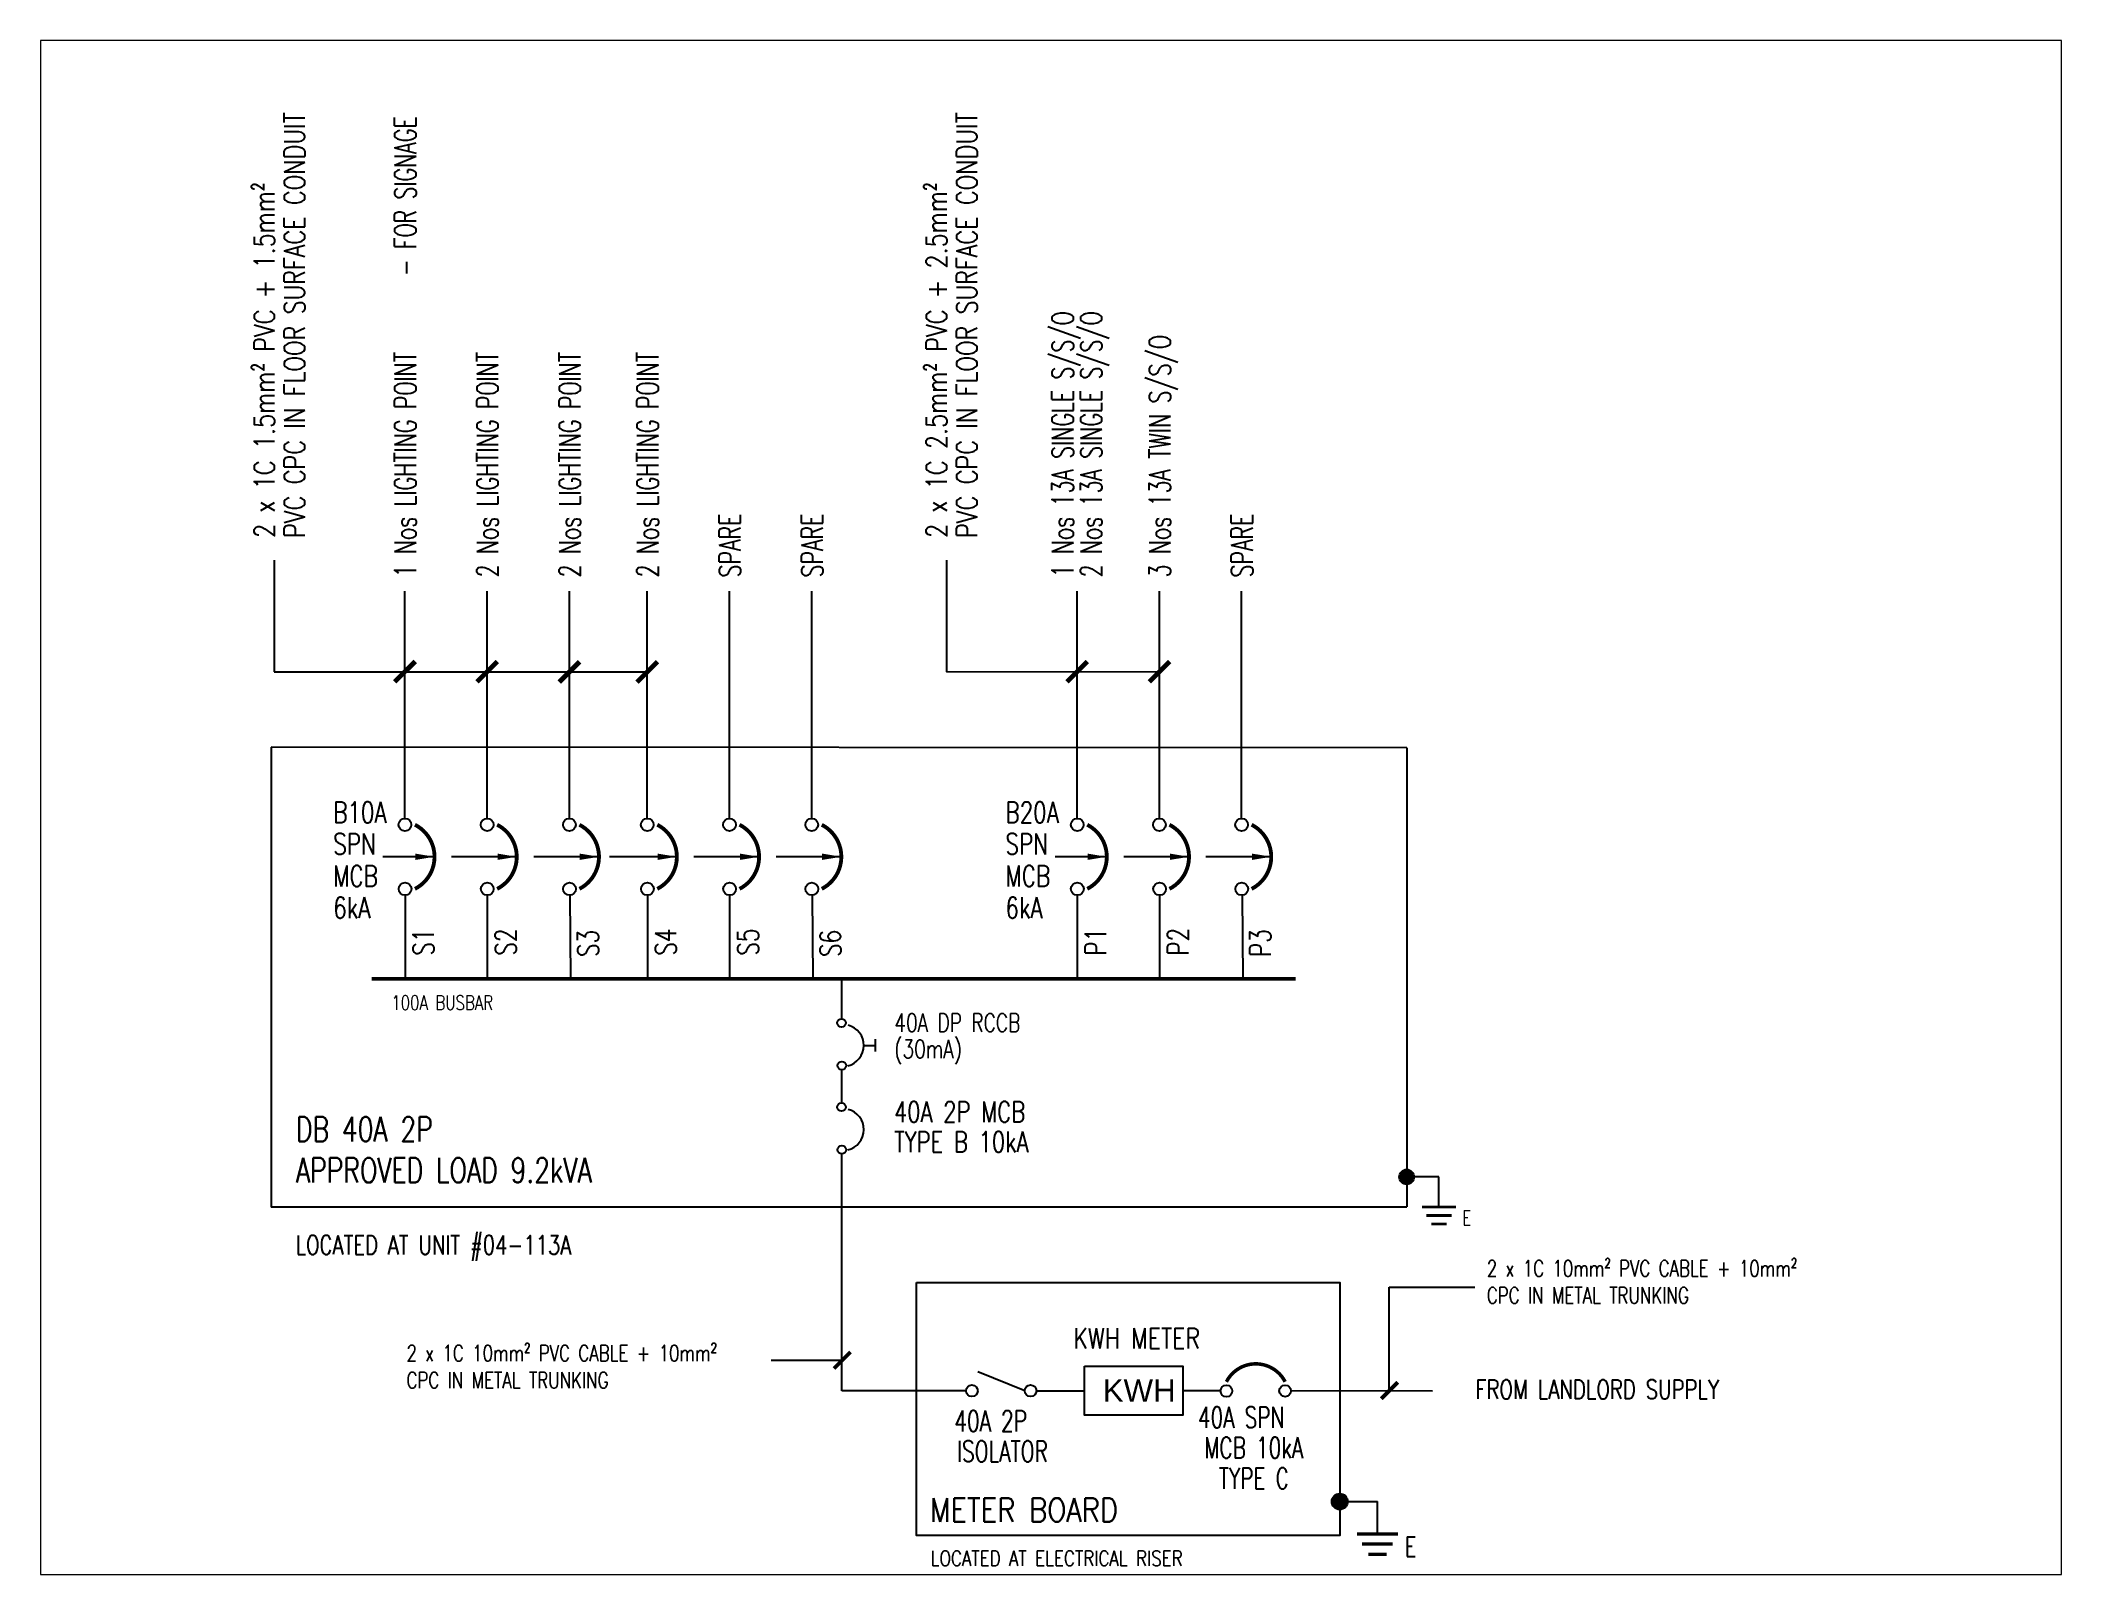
# Paper-space layout 'Layout2' of a CAD drawing. Header units: millimetres. Extents: x 26 to 231, y 20 to 176.
# The model-space entities are those that its viewports show. They can reach past a viewport. Long polylines and large blocks are cut down to what shows.
import ezdxf
from ezdxf.lldxf.tags import DXFTag

# ---------------------------------------------------------------- set-up
doc = ezdxf.new("R2010")
doc.units = ezdxf.units.MM
doc.linetypes.add('DASHED', pattern=[19.05, 12.7, -6.35])
for name, color, linetype in [('E-SLD-FRAME', 8, 'Continuous'), ('E-SLD-LEGENDF', 2, 'Continuous'), ('E-SLD-T1', 2, 'Continuous'), ('SLD', 2, 'Continuous'), ('SLD-LINE', 7, 'Continuous'), ('SLD-TXT', 7, 'Continuous')]:
    doc.layers.add(name, color=color, linetype=linetype)
doc.styles.add('ARIAL', font='arial.ttf')
doc.styles.add('ROMANS', font='romans.shx', dxfattribs={"width": 0.8})
doc.styles.add('SB T5-2$0$80', font='simplex.shx', dxfattribs={"width": 0.8, "height": 2})
doc.styles.add('simplex', font='simplex.shx', dxfattribs={"width": 0.7})
doc.styles.add('SLD-TXT', font='romans.shx', dxfattribs={"width": 0.75})
tags = doc.linetypes.add('CENTER', pattern=[2, 1.25, -0.25, 0.25, -0.25]).pattern_tags.tags
tags[10:11] = [DXFTag(74, 4), DXFTag(75, 0), DXFTag(340, '0'), DXFTag(46, 1.0), DXFTag(50, 0.0), DXFTag(44, 0.0), DXFTag(45, 0.0)]
tags[8:9] = [DXFTag(74, 4), DXFTag(75, 0), DXFTag(340, '0'), DXFTag(46, 1.0), DXFTag(50, 0.0), DXFTag(44, 0.0), DXFTag(45, 0.0)]
tags[6:7] = [DXFTag(74, 4), DXFTag(75, 0), DXFTag(340, '0'), DXFTag(46, 1.0), DXFTag(50, 0.0), DXFTag(44, 0.0), DXFTag(45, 0.0)]
tags[4:5] = [DXFTag(74, 4), DXFTag(75, 0), DXFTag(340, '0'), DXFTag(46, 1.0), DXFTag(50, 0.0), DXFTag(44, 0.0), DXFTag(45, 0.0)]
doc.dimstyles.new('1-100', dxfattribs={"dimtxt": 100, "dimasz": 100, "dimexe": 25, "dimexo": 10, "dimgap": 25, "dimtad": 1, "dimdec": 0, "dimzin": 0, "dimdsep": 46, "dimtxsty": 'simplex', "dimcen": 0, "dimclrd": 7, "dimclre": 7, "dimclrt": 7, "dimadec": 0, "dimazin": 0, "dimtfac": 1, "dimtdec": 0, "dimtofl": 0, "dimtmove": 1, "dimatfit": 0, "dimfxl": 1, "dimtolj": 1, "dimtzin": 0, "dimarcsym": 2})

# ---------------------------------------------------------------- blocks, each defined once
blk = doc.blocks.new('MCCB')
at = {"color": 3}
for centre in [(-1, 548), (0, 49)]:
    blk.add_circle(centre, 49.5, dxfattribs=at)
at = {"layer": 'E-SLD-LEGENDF', "const_width": 30}
blk.add_lwpolyline([(77, 49, 0.611384), (77, 548)], format="xyb", dxfattribs=at)

msp = doc.modelspace()

# ---------------------------------------------------------------- hatches: boundary and pattern name
at = {"layer": 'E-SLD-LEGENDF'}
h = msp.add_hatch(color=2, dxfattribs=at)
h.dxf.hatch_style = 1
edge = h.paths.add_edge_path()
edge.add_arc((6647.3, 3678.2), 23.2, 0, 360)
h = msp.add_hatch(color=256, dxfattribs=at)
h.dxf.hatch_style = 1
edge = h.paths.add_edge_path()
edge.add_arc((6438, 2664.3), 25, 0, 360)

# ---------------------------------------------------------------- linework, layer by layer
for p, q in [((3108.5, 5255.6), (4274.5, 5255.5)), ((5209.1, 5255.6), (5874.8, 5256.4)), ((4882.3, 4172.3), (4882.4, 4296.9)), ((4986.2, 4108.8), (4986.2, 4070)), ((4951.1, 4088.9), (4986.2, 4088.9)), ((4882.2, 3909.4), (4882.2, 4012.8)), ((4882.4, 3194.3), (4882.2, 3750)), ((4882.4, 3010.1), (4882.3, 3409.8)), ((6592.2, 3009.6), (6592.2, 3333.4)), ((6592.2, 3333.4), (6860.7, 3333.4)), ((4882.4, 3104.4), (4661.4, 3104.4)), ((5490.4, 3010.3), (5640.6, 3010.3))]:
    msp.add_line(p, q)
at = {"color": 3}
msp.add_line((5454, 3010.3), (5307, 3069.5), dxfattribs=at)
msp.add_lwpolyline([(5640.6, 3087), (5947.8, 3087), (5947.8, 2933.6), (5640.6, 2933.6)], close=True, dxfattribs=at)
for points in [[(6065.7, 3010), (5947.8, 3010)], [(6728.1, 3009.5), (6285.5, 3010)]]:
    msp.add_lwpolyline(points)
for centre in [(4881.2, 4159.2), (4882.2, 4026), (4881.3, 3896.3), (4882.2, 3763.1)]:
    msp.add_circle(centre, 13.2)
for centre in [(5288.8, 3010.1), (5472.2, 3010.3)]:
    msp.add_circle(centre, 18.2, dxfattribs=at)
for centre in [(4885.6, 4088.9), (4885.7, 3826)]:
    msp.add_arc(centre, 65.5, 283.77687, 75.22012)
at = {"layer": 'E-SLD-FRAME', "color": 7, "linetype": 'CENTER', "ltscale": 100}
for p, q in [((6647.3, 5018), (3099.5, 5020.4)), ((3099.5, 5020.4), (3099.5, 3583.3)), ((6647.3, 5018.6), (6647.3, 3584.5)), ((6647.3, 3583.9), (3099.5, 3583.3))]:
    msp.add_line(p, q, dxfattribs=at)
msp.add_lwpolyline([(5115.6, 3348.9), (6438, 3348.9), (6438, 2558.3), (5115.6, 2558.3)], close=True, dxfattribs=at)
at = {"layer": 'E-SLD-LEGENDF', "color": 2}
for p, q in [((6748.3, 3678.2), (6647.3, 3678.2)), ((6748.3, 3584.5), (6748.3, 3678.2))]:
    msp.add_line(p, q, dxfattribs=at)
at = {"layer": 'E-SLD-LEGENDF'}
for p in [(6438, 2664.3), (6556, 2563.2)]:
    msp.add_line(p, (6556, 2664.3), dxfattribs=at)
at = {"layer": 'E-SLD-LEGENDF', "color": 2}
for points, const_width in [([(6695.1, 3584.5), (6801.5, 3584.5)], 8.86), ([(6708.4, 3557.9), (6788.2, 3557.9)], 8.86), ([(6724.3, 3531.3), (6772.2, 3531.3)], 7.98)]:
    msp.add_lwpolyline(points, dxfattribs=dict(at, const_width=const_width))
at = {"layer": 'E-SLD-LEGENDF', "color": 3}
for points, const_width in [([(6492.3, 2563.2), (6619.8, 2563.2)], 10.6), ([(6508.2, 2531.3), (6603.8, 2531.3)], 10.6), ([(6527.3, 2499.4), (6584.7, 2499.4)], 9.56)]:
    msp.add_lwpolyline(points, dxfattribs=dict(at, const_width=const_width))
at = {"layer": 'E-SLD-LEGENDF', "color": 2}
msp.add_circle((6647.3, 3678.2), 23.2, dxfattribs=at)
at = {"layer": 'E-SLD-LEGENDF'}
msp.add_circle((6438, 2664.3), 25, dxfattribs=at)
at = {"layer": 'SLD', "color": 7}
for p, q in [((3108.5, 5604.2), (3108.5, 5255.6)), ((5209.1, 5604.2), (5209.1, 5255.6))]:
    msp.add_line(p, q, dxfattribs=at)
at = {"layer": 'SLD', "color": 2, "const_width": 12.1}
msp.add_lwpolyline([(3413.5, 4296.9), (6300, 4296.9)], dxfattribs=at)
at = {"layer": 'SLD-LINE', "linetype": 'ByBlock'}
for p, q in [((3517.2, 4798.2), (3517.2, 5508.1)), ((3774.2, 4798.2), (3774.2, 5508.1)), ((4031.1, 4798.2), (4031.1, 5508.1)), ((4274.5, 4798.2), (4274.5, 5508.1)), ((5617.8, 4798.2), (5617.8, 5508.1)), ((5874.8, 4798.2), (5874.8, 5508.1)), ((3517.6, 4558.3), (3517.6, 4296.9)), ((3774.5, 4558.3), (3774.5, 4296.9)), ((4032.5, 4558.3), (4034.6, 4296.9)), ((4274.8, 4558.3), (4274.8, 4296.9)), ((4531.8, 4558.3), (4531.8, 4296.9)), ((4789.8, 4558.3), (4791.9, 4296.9)), ((5618.2, 4558.3), (5618.2, 4296.9)), ((5875.1, 4558.3), (5875.1, 4296.9)), ((6133.1, 4558.3), (6135.2, 4296.9))]:
    msp.add_line(p, q, dxfattribs=at)
at = {"layer": 'SLD-LINE', "linetype": 'DASHED', "ltscale": 3}
for p, q in [((4531.5, 4798.2), (4531.5, 5508.1)), ((4788.4, 4798.2), (4788.4, 5508.1)), ((6131.7, 4798.2), (6131.7, 5508.1))]:
    msp.add_line(p, q, dxfattribs=at)
at = {"layer": 'SLD-LINE'}
msp.add_line((5270.6, 3010.2), (4882.4, 3010.1), dxfattribs=at)
at = {"layer": 'SLD-TXT'}
for points, const_width in [([(3485.3, 5224.5), (3549.2, 5288.3)], 15), ([(3742.3, 5224.5), (3806.1, 5288.3)], 15), ([(3999.2, 5223.6), (4063, 5287.4)], 15), ([(4242.6, 5223.6), (4306.4, 5287.4)], 15), ([(5585.9, 5224.5), (5649.8, 5288.3)], 15), ([(5842.9, 5224.5), (5906.7, 5288.3)], 15), ([(4857.9, 3079.8), (4909.4, 3131.3)], 12.1), ([(6567.7, 2985.1), (6619.2, 3036.6)], 12.1)]:
    msp.add_lwpolyline(points, dxfattribs=dict(at, const_width=const_width))

# ---------------------------------------------------------------- block references
at = {"layer": 'SLD', "lineweight": -3, "xscale": 0.4012700839908179, "yscale": 0.4012700839908179, "zscale": 0.4012700839908179}
for p in [(3517.6, 4558.3), (3774.5, 4558.3), (4031.4, 4558.3), (4274.8, 4558.3), (4531.8, 4558.3), (4788.7, 4558.3), (5618.2, 4558.3), (5875.1, 4558.3), (6132, 4558.3)]:
    msp.add_blockref('MCCB', p, dxfattribs=at)
at = {"layer": 'SLD', "lineweight": -3, "xscale": 0.36761882254268, "yscale": 0.36761882254268, "zscale": 0.36761882254268, "rotation": 90}
msp.add_blockref('MCCB', (6285.5, 3010), dxfattribs=at)

# ---------------------------------------------------------------- texts
at = {"color": 0, "insert": (5697.5, 3046.1), "char_height": 69.93, "width": 251.754, "attachment_point": 1, "style": 'ARIAL'}
msp.add_mtext('{\\W1;KWH}', dxfattribs=at)
at = {"layer": 'E-SLD-T1', "color": 7, "style": 'ROMANS'}
for s, height, width, p in [('METER BOARD', 74.016, 0.85, (5157.7, 2601.3)), ('LOCATED AT ELECTRICAL RISER', 47.649, 0.8, (5159.8, 2463))]:
    msp.add_text(s, height=height, dxfattribs=dict(at, width=width)).set_placement(p)
at = {"layer": 'SLD', "color": 7, "style": 'SB T5-2$0$80', "width": 0.75}
for s, p in [('S1', (3608, 4369.5)), ('S2', (3864.9, 4369.5)), ('S3', (4121.8, 4365.2)), ('S4', (4365.2, 4369.5)), ('S5', (4622.2, 4369.5)), ('S6', (4879.1, 4365.2)), ('P1', (5708.6, 4369.5)), ('P2', (5965.5, 4369.5)), ('P3', (6222.4, 4365.2))]:
    msp.add_text(s, height=65.66, rotation=90, dxfattribs=at).set_placement(p)
at = {"layer": 'SLD-TXT', "style": 'ROMANS', "width": 0.7}
for s, p in [('1 Nos LIGHTING POINT     - FOR SIGNAGE', (3551.9, 5551.1)), ('1 Nos 13A SINGLE S/S/O', (5605.9, 5551.1)), ('2 Nos 13A SINGLE S/S/O', (5695, 5551.1)), ('2 Nos LIGHTING POINT', (3808.9, 5551.1)), ('2 Nos LIGHTING POINT', (4065.8, 5551.1)), ('2 Nos LIGHTING POINT', (4309.2, 5551.1)), ('3 Nos 13A TWIN S/S/O', (5909.5, 5551.1)), ('SPARE', (4566.2, 5551.1)), ('SPARE', (4823.1, 5551.1)), ('SPARE', (6166.4, 5551.1))]:
    msp.add_text(s, height=67.09, rotation=90, dxfattribs=at).set_placement(p)
at = {"layer": 'SLD-TXT', "char_height": 64.235, "width": 1838.982, "attachment_point": 1, "rotation": 90, "line_spacing_factor": 0.880435, "style": 'SLD-TXT'}
for s, insert in [('{\\W0.8;2 x 1C 1.5mm² PVC + 1.5mm² \\PPVC CPC IN FLOOR SURFACE CONDUIT}', (3045.8, 5674.2)), ('{\\W0.8;2 x 1C 2.5mm² PVC + 2.5mm² \\PPVC CPC IN FLOOR SURFACE CONDUIT}', (5146.4, 5674.2))]:
    msp.add_mtext(s, dxfattribs=dict(at, insert=insert))
at = {"layer": 'SLD-TXT', "attachment_point": 1, "style": 'SLD-TXT'}
for s, insert, char_height, width, line_spacing_factor in [('B10A\\PSPN\\PMCB\\P6kA', (3293.1, 4850.1), 65.66, 938.967, 0.908108), ('B20A\\PSPN\\PMCB\\P6kA', (5393.7, 4850.1), 65.66, 938.967, 0.908108), ('40A DP RCCB\\P(30mA)', (5046.6, 4188.3), 56.692, 491.699, 0.869565), ('40A 2P MCB\\PTYPE B 10kA', (5045.4, 3914), 64.745, 521.578, 0.869565), ('\\pxqc;{\\W0.8;\\PKWH METER}', (5566.8, 3305.1), 63.442, 473.395, 0.934884), ('{\\W0.7; 40A 2P\\P\\pxqc;ISOLATOR}', (5202.7, 2949), 65.662, 362.748, 0.869565), ('{\\W0.7; 40A SPN\\P\\pxqc;MCB 10kA\\PTYPE C}', (5963.6, 2960.1), 65.662, 411.857, 0.869565), ('{\\W0.75;E}', (6640.5, 2554.2), 61.86, 860.224, 0.908108)]:
    msp.add_mtext(s, dxfattribs=dict(at, insert=insert, char_height=char_height, width=width, line_spacing_factor=line_spacing_factor))
at = {"layer": 'SLD-TXT', "color": 7, "attachment_point": 1, "style": 'SLD-TXT'}
for s, insert, char_height, width in [('100A BUSBAR', (3474.9, 4245.4), 45.537, 413.577), ('DB 40A 2P\\PAPPROVED LOAD 9.2kVA', (3176.5, 3865.9), 76.97, 1194.561), ('LOCATED AT UNIT #04-113A', (3175.5, 3495.7), 59.688, 1280.329), ('2 x 1C 10mm² PVC CABLE + 10mm²\\PCPC IN METAL TRUNKING', (6897.8, 3417.9), 50.625, 1163.324), ('2 x 1C 10mm² PVC CABLE + 10mm{\\Fromans|c134;²}\\PCPC IN METAL TRUNKING', (3522.3, 3153.1), 50.625, 1163.324), ('FROM LANDLORD SUPPLY', (6862.1, 3044.6), 59.952, 1260.418)]:
    msp.add_mtext(s, dxfattribs=dict(at, insert=insert, char_height=char_height, width=width))
at = {"layer": 'SLD-TXT', "color": 2, "insert": (6821.4, 3573.1), "char_height": 45.39, "width": 574.105, "attachment_point": 1, "line_spacing_factor": 0.908108, "style": 'SLD-TXT'}
msp.add_mtext('{\\W0.75;E}', dxfattribs=at)

# ---------------------------------------------------------------- leaders
at = {"layer": 'SLD', "ltscale": 0.5}
for points in [[(3609.8, 4678.2), (3448.5, 4678.3)], [(3866.7, 4678.2), (3662.7, 4678.3)], [(4123.6, 4678.2), (3919.6, 4678.3)], [(4367.1, 4678.2), (4156.9, 4678.3)], [(4624, 4678.2), (4420, 4678.3)], [(4880.9, 4678.2), (4676.9, 4678.3)], [(5710.4, 4678.2), (5549.1, 4678.3)], [(5967.3, 4678.2), (5763.3, 4678.3)], [(6224.3, 4678.2), (6020.2, 4678.3)]]:
    msp.add_leader(points, dimstyle='1-100', override={"dimasz": 60}, dxfattribs=at)

psp = doc.layouts.new('Layout2')

# ---------------------------------------------------------------- viewports
at = {"layer": '0'}
psp.add_viewport(center=(128.5, 97.5), size=(205.6, 156), view_center_point=(5535.95, 4832.11), view_height=4791.8266, dxfattribs=at)

doc.saveas('drawing.dxf')
